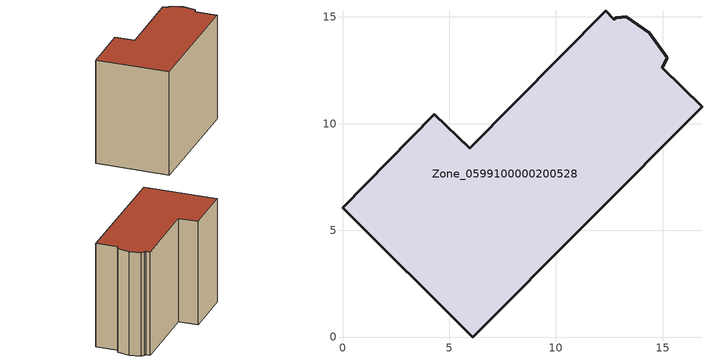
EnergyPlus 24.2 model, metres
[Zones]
Zone_0599100000200528
 floor ground (C_G): 12.71,14.9 12.84,14.96 13.3,15.02 14.37,14.26 15.22,13.1 14.99,12.63 16.85,10.8 6.11,0 0,6.06 4.29,10.44 5.97,8.85 12.33,15.28 z0
 wall outside (C_F): 14.99,12.63 15.22,13.1 14.37,14.26 13.3,15.02 12.84,14.96 12.71,14.9 12.33,15.28 5.97,8.85 4.29,10.44 0,6.06 6.11,0 16.85,10.8 14.99,12.63 z0:12.56
 roof outside (C_R): 14.37,14.26 13.3,15.02 12.84,14.96 12.71,14.9 12.33,15.28 5.97,8.85 4.29,10.44 0,6.06 6.11,0 16.85,10.8 14.99,12.63 15.22,13.1 z12.56
[BUILDING]
Pand.0599100000200528: North Axis=0; Terrain=City; Loads Convergence Tolerance Value=0.04; Temperature Convergence Tolerance Value=0.4; Solar Distribution=FullExterior; Maximum Number of Warmup Days=25; Minimum Number of Warmup Days=1
[Site:Location]
Rotterdam.The.Hague.AP_ZH_NLD Design_Conditions: Latitude=51.96; Longitude=4.45; Time Zone=1; Elevation=-4.5
[SITE:GROUNDTEMPERATURE:BUILDINGSURFACE]
18, 18, 18, 18, 18, 18, 18, 18, 18, 18, 18, 18
[MATERIAL] Thermal Absorptance=0.9; Solar Absorptance=0.7; Visible Absorptance=0.7
Name | Roughness | Thickness | Conductivity | Density | Specific Heat
G.TC.1946 | MediumSmooth | 0.15 | 1 | 540 | 1210
F.TC.1946 | Rough | 0.3 | 0.857143 | 1920 | 840
R.TC.1946 | MediumRough | 0.2 | 0.909091 | 1500 | 1000
[CONSTRUCTION]
C_G: G.TC.1946
C_F: F.TC.1946
C_R: R.TC.1946
[ZONE]
Zone_0599100000200528: Type=1; Multiplier=1; Ceiling Height=Autocalculate; Volume=Autocalculate; Floor Area=autocalculate; Part of Total Floor Area=Yes
[ZONEINFILTRATION:DESIGNFLOWRATE]
Infil_Zone_0599100000200528: Zone or ZoneList or Space or SpaceList=Zone_0599100000200528; Schedule=AlwaysOn; Design Flow Rate Calculation Method=Flow/Area; Flow Rate per Floor Area=0.003; Constant Term Coefficient=1; Temperature Term Coefficient=0; Velocity Term Coefficient=0; Velocity Squared Term Coefficient=0
[HVACTEMPLATE:ZONE:IDEALLOADSAIRSYSTEM]
Zone_0599100000200528: Maximum Heating Supply Air Temperature=50; Minimum Cooling Supply Air Temperature=13; Maximum Heating Supply Air Humidity Ratio=0.0156; Minimum Cooling Supply Air Humidity Ratio=0.0077; Heating Limit=NoLimit; Cooling Limit=NoLimit; Dehumidification Control Type=ConstantSensibleHeatRatio; Cooling Sensible Heat Ratio=0.7; Dehumidification Setpoint=60; Humidification Control Type=None; Humidification Setpoint=30; Outdoor Air Method=None; Outdoor Air Flow Rate per Person=0.00944; Outdoor Air Flow Rate per Zone Floor Area=0; Outdoor Air Flow Rate per Zone=0; Demand Controlled Ventilation Type=None; Outdoor Air Economizer Type=NoEconomizer; Heat Recovery Type=None; Sensible Heat Recovery Effectiveness=0.7; Latent Heat Recovery Effectiveness=0.65
[ZONECONTROL:THERMOSTAT]
ThermostatControl_Zone_0599100000200528: Zone or ZoneList=Zone_0599100000200528; Control Type Schedule=DualSetpointControlType; Control 1=Thermostat_Zone_0599100000200528; Temperature Difference Between Cutout And Setpoint=0
[THERMOSTATSETPOINT:DUALSETPOINT]
Thermostat_Zone_0599100000200528: Heating Setpoint Temperature Schedule=HeatingSetpoint_Zone_0599100000200528; Cooling Setpoint Temperature Schedule=CoolingSetpoint_Zone_0599100000200528
[SCHEDULE:COMPACT]
HeatingSetpoint_Zone_0599100000200528: Through: 12/31, For: AllDays, Until: 24:00, 21
CoolingSetpoint_Zone_0599100000200528: Through: 12/31, For: AllDays, Until: 24:00, 24
DualSetpointControlType: Through: 12/31, For: AllDays, Until: 24:00, 4
AlwaysOn: Through: 12/31, For: AllDays, Until: 24:00, 1
